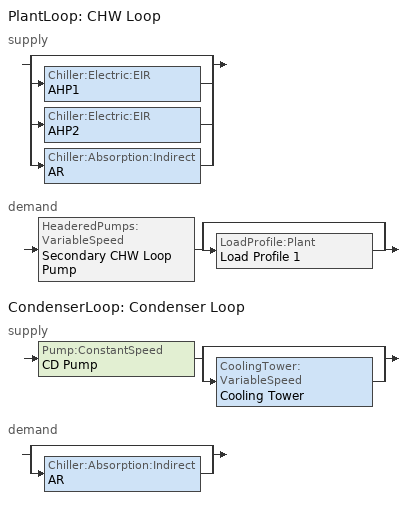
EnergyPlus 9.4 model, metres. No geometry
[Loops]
PlantLoop 'CHW Loop'
 supply: split
  | bypass
  | Chiller:Electric:EIR 'AHP1'
  | Chiller:Electric:EIR 'AHP2'
  | Chiller:Absorption:Indirect 'AR'
 demand: HeaderedPumps:VariableSpeed 'Secondary CHW Loop Pump' > split
  | bypass
  | LoadProfile:Plant 'Load Profile 1'
CondenserLoop 'Condenser Loop'
 supply: Pump:ConstantSpeed 'CD Pump' > split
  | bypass
  | CoolingTower:VariableSpeed 'Cooling Tower'
 demand: split
  | bypass
  | Chiller:Absorption:Indirect 'AR'
[Site:Location]
JSBC2O18 (O1-O1:31-12)  (01-01:31-12): Latitude {deg}=35.7; Longitude {deg}=139.8; Time Zone {hr}=9; Elevation {m}=0
[Building]
Building: North Axis {deg}=0; Terrain=Suburbs; Loads Convergence Tolerance Value {W}=.04; Temperature Convergence Tolerance Value {deltaC}=.4; Solar Distribution=FullExterior; Maximum Number of Warmup Days=25; Minimum Number of Warmup Days=6
[PlantLoop]
CHW Loop: Fluid Type=Water; Plant Equipment Operation Scheme=CHW Loop Operation; Maximum Loop Temperature {C}=80; Minimum Loop Temperature {C}=0; Maximum Loop Flow Rate {m3/s}=0.05385; Minimum Loop Flow Rate {m3/s}=0; Plant Loop Volume {m3}=autocalculate; Load Distribution Scheme=SequentialUniformPLR; Plant Loop Demand Calculation Scheme=SingleSetpoint; Common Pipe Simulation=None; Pressure Simulation Type=None
[PlantEquipmentOperationSchemes]
CHW Loop Operation: Control Scheme 1=CHW Loop Scheme 1; Control Scheme 1 Schedule=On 24/7
[PlantEquipmentOperation:CoolingLoad] Load Range 1 Lower Limit {W}=0
Name | Load Range 1 Upper Limit {W} | Range 1 Equipment List
CHW Loop Scheme 1 | 600000 | CHW Loop Scheme 1 Range 1 Equipment List
Condenser Loop Scheme 1 | 1e+15 | Condenser Loop Scheme 1 Range 1 Equipment List
[PlantEquipmentList]
CHW Loop Scheme 1 Range 1 Equipment List: AR
[HeaderedPumps:VariableSpeed]
Secondary CHW Loop Pump: Total Design Flow Rate {m3/s}=0.05385; Number of Pumps in Bank=3; Flow Sequencing Control Scheme=SEQUENTIAL; Design Pump Head {Pa}=317000; Design Power Consumption {W}=28149; Motor Efficiency=0.883; Fraction of Motor Inefficiencies to Fluid Stream=0; Coefficient 1 of the Part Load Performance Curve=0.37621; Coefficient 2 of the Part Load Performance Curve=0.62379; Coefficient 3 of the Part Load Performance Curve=0; Coefficient 4 of the Part Load Performance Curve=0; Minimum Flow Rate {m3/s}=0; Pump Control Type=Intermittent
[LoadProfile:Plant]
Load Profile 1: Load Schedule=Load Profile 1 Load Schedule; Peak Flow Rate {m3/s}=0.05385; Flow Rate Fraction Schedule=Load Profile 1 Flow Frac Schedule
[Chiller:Electric:EIR] Reference Capacity {W}=300000; Reference COP {W/W}=3.012; Reference Leaving Chilled Water Temperature {C}=7; Reference Entering Condenser Fluid Temperature {C}=35; Reference Chilled Water Flow Rate {m3/s}=0.014333; Reference Condenser Fluid Flow Rate {m3/s}=autosize; Cooling Capacity Function of Temperature Curve=Air cooled CentCapFT; Electric Input to Cooling Output Ratio Function of Temperature Curve=Air cooled CentEIRFT; Electric Input to Cooling Output Ratio Function of Part Load Ratio Curve=Air cooled CentEIRFPLR; Minimum Part Load Ratio=0.08; Maximum Part Load Ratio=1.1; Optimum Part Load Ratio=1; Minimum Unloading Ratio=0.25; Condenser Type=AirCooled; Condenser Fan Power Ratio {W/W}=0.000001; Fraction of Compressor Electric Consumption Rejected by Condenser=1; Leaving Chilled Water Lower Temperature Limit {C}=7; Chiller Flow Mode=NotModulated; Design Heat Recovery Water Flow Rate {m3/s}=0; Sizing Factor=1; Basin Heater Capacity {W/K}=0; Basin Heater Setpoint Temperature {C}=2; Basin Heater Operating Schedule=On 24/7; Condenser Heat Recovery Relative Capacity Fraction=1
AHP1; AHP2
[Chiller:Absorption:Indirect]
Chiller=AR; Nominal Capacity {W}=527000; Nominal Pumping Power {W}=5100; Minimum Part Load Ratio=0.25; Maximum Part Load Ratio=1.1; Optimum Part Load Ratio=0.5; Design Condenser Inlet Temperature {C}=32; Temp Lower Limit Condenser Inlet {C}=22; Chilled Water Outlet Temperature Lower Limit {C}=7; Design Chilled Water Flow Rate {m3/s}=0.0252; Design Condenser Water Flow Rate {m3/s}=0.041667; Chiller Flow Mode=NotModulated; Generator Heat Input function of part-load ratio curve=AR_PLR_curve; Pump Electric Input function of part-load ratio curve=linear_curve; Capacity Correction function of condenser temperature curve=constant_curve; Capacity Correction function of evaporator temperature curve=constant_curve; Generator Heat Input Correction function of condenser temperature curve=AR_Tc_curve; Generator Heat Input Correction function of evaporator temperature curve=AR_Te_curve; Generator Heat Source Type=Steam
[CondenserLoop]
Condenser Loop: Fluid Type=Water; Condenser Equipment Operation Scheme=Condenser Loop Operation; Maximum Loop Temperature {C}=50; Minimum Loop Temperature {C}=5; Maximum Loop Flow Rate {m3/s}=0.041667; Minimum Loop Flow Rate {m3/s}=0; Condenser Loop Volume {m3}=autocalculate; Load Distribution Scheme=SequentialLoad; Pressure Simulation Type=None
[CondenserEquipmentOperationSchemes]
Condenser Loop Operation: Control Scheme 1=Condenser Loop Scheme 1; Control Scheme 1 Schedule=On 24/7
[CondenserEquipmentList]
Condenser Loop Scheme 1 Range 1 Equipment List: Cooling Tower
[Pump:ConstantSpeed]
CD Pump: Design Flow Rate {m3/s}=0.041667; Design Pump Head {Pa}=245000; Design Power Consumption {W}=16630; Motor Efficiency=0.9; Fraction of Motor Inefficiencies to Fluid Stream=0; Pump Control Type=Intermittent
[CoolingTower:VariableSpeed]
Cooling Tower: Tower Model Type=YorkCalc; Design Inlet Air Wet-Bulb Temperature {C}=27; Design Approach Temperature {C}=5; Design Range Temperature {C}=5; Design Water Flow Rate {m3/s}=0.044883; Design Air Flow Rate {m3/s}=29.717; Design Fan Power {W}=8140; Fan Power Ratio - function of Air Flow Rate Curve=cubic_curve; Minimum Air Flow Rate Ratio=0.4; Fraction of Tower Capacity in Free Convection Regime=0.125; Basin Heater Capacity {W/K}=0; Basin Heater Set Point Temperature {C}=2; Basin Heater Operating Schedule=On 24/7; Evaporation Loss Mode=SaturatedExit; Makeup Water Usage due to Drift {percent}=0.05; Blowdown Calculation Mode=ConcentrationRatio; Blowdown Concentration Ratio=3; Schedule Name for Makeup Water Usage due to Blowdown=On 24/7; Cell Control=MinimalCell; Sizing Factor=1
[AvailabilityManager:Scheduled] Schedule=HVAC schedule
CHW Loop Availability; Condenser Loop Availability
[SetpointManager:Scheduled] Control Variable=Temperature
Name | Schedule | Setpoint Node or NodeList
CHW Loop Demand Side Setpoint Manager | Chilled water flow set point temperature: Always 7 C | CHW Loop Demand Side Setpoint Manager Node List
CHW Loop Supply Side Setpoint Manager | Chilled water flow set point temperature: Always 7 C | CHW Loop Supply Side Setpoint Manager Node List
Condenser Loop Setpoint Manager | Condenser Loop Setpoint Temperature Schedule | Condenser Loop Setpoint Manager Node List
Cooling Tower Setpoint Manager | Cooling Tower Setpoint Temperature Schedule | Cooling Tower Setpoint Manager Node List
[Schedule:Compact]
On 24/7; HVAC schedule: Through: 12/31, For: AllDays, Until: 24:00, 1
Chilled water flow set point temperature: Always 7 C: Through: 12/31, For: AllDays, Until: 24:00, 7
Condenser Loop Setpoint Temperature Schedule; Cooling Tower Setpoint Temperature Schedule: Through: 1/4, For: AllDays, Until: 24:00, 22, Through: 1/5, For: AllDays, Until: 24:00, 32, Through: 1/8, For: AllDays, Until: 24:00, 22, Through: 12/31, For: AllDays, Until: 24:00, 32
Load Profile 1 Load Schedule: THROUGH: 1/5, FOR: AllDays, UNTIL: 24:00, -514000, THROUGH: 1/6, FOR: AllDays, UNTIL: 24:00, -382250, THROUGH: 1/7, FOR: AllDays, UNTIL: 24:00, -250500, THROUGH: 1/8, FOR: AllDays, UNTIL: 24:00, -171450, THROUGH: 12/31, FOR: AllDays, UNTIL: 24:00, -250500
Load Profile 1 Flow Frac Schedule: THROUGH: 12/31, FOR: AllDays, UNTIL: 24:00, 0.468
[Schedule:Day:Hourly]
0: 0, 0, 0, 0, 0, 0, 0, 0, 0, 0, 0, 0, 0, 0, 0, 0, 0, 0, 0, 0, 0, 0, 0, 0
[Curve:Cubic]
Name | Coefficient1 Constant | Coefficient2 x | Coefficient3 x**2 | Coefficient4 x**3 | Minimum Value of x | Maximum Value of x | Minimum Curve Output | Maximum Curve Output | Input Unit Type for X | Output Unit Type
cubic_curve | 0 | 0 | 0 | 1 | 0 | 1 | 0 | 1
AR_PLR_curve | 0.0418 | 0.5832 | 0.1965 | -0.0534 | 0.25 | 1
AR_Te_curve | 1.10997 | -0.0157099 | 0 | 0 | 5 | 9 |  |  | Temperature | Dimensionless
AR_Tc_curve | 0.8078 | -0.00511474 | 0.00034478 | 0 | 20 | 35 |  |  | Temperature | Dimensionless
[Curve:Biquadratic] Minimum Value of x=5; Maximum Value of x=9; Minimum Value of y=-5; Maximum Value of y=40
Name | Coefficient1 Constant | Coefficient2 x | Coefficient3 x**2 | Coefficient4 y | Coefficient5 y**2 | Coefficient6 x*y
Air cooled CentCapFT | 0.887093 | 0.0580818 | -0.00191627 | -0.00178852 | -0.000192265 | 0.000414125
Air cooled CentEIRFT | 0.66068 | -0.0324868 | 0.00193552 | 0.00364077 | 0.000459888 | -0.000851948
[Curve:Quadratic] Minimum Value of x=0
Name | Coefficient1 Constant | Coefficient2 x | Coefficient3 x**2 | Maximum Value of x
Air cooled CentEIRFPLR | 0.0299583 | 0.332312 | 0.633324 | 1
constant_curve | 1 | 0 | 0 | 100
linear_curve | 0 | 1 | 0 | 100
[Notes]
Hourly weather file: C:\ProgramData\DesignBuilder\Weather Data\Tokyo.epw
off heating day
off cooling day
used in seasonal schedules
